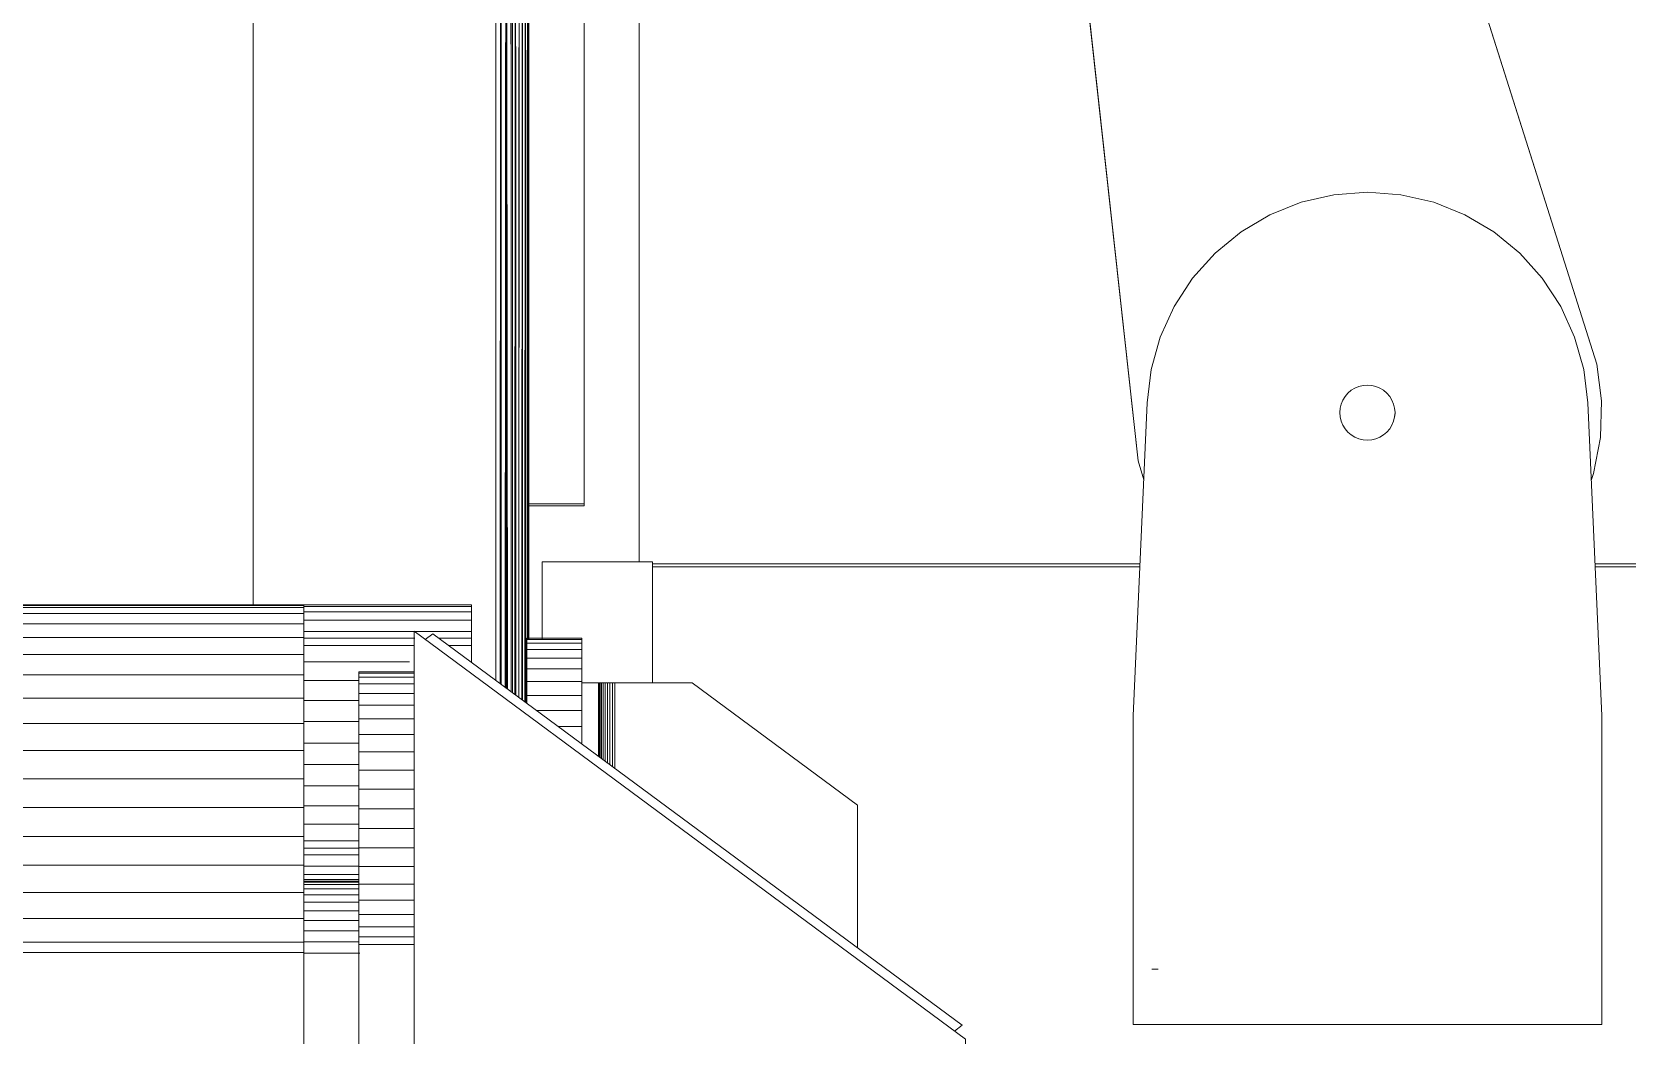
# Model space of a CAD drawing. Header units: centimetres. Extents: x -336 to 16318, y -437 to 1921.
# Drawn here: x 5782.03 to 5810.97, y 199.07 to 217.28 of the extents above; entities that cross this region are included whole.
import ezdxf

# ---------------------------------------------------------------- set-up
doc = ezdxf.new("R2010")
doc.units = ezdxf.units.CM
doc.layers.add('M-EQPM', color=7, linetype='Continuous', lineweight=9)

# ---------------------------------------------------------------- blocks, each defined once
blk = doc.blocks.new('EQ-07-003 - EQ-07-003_dwg_Agrupar_499-1581494-Section 6')
at = {"layer": 'M-EQPM', "color": 136, "true_color": 0x007f7f}
for p, q in [((5790.448, 228.798), (5790.448, 205.513)), ((5790.542, 228.798), (5790.523, 205.457)), ((5790.542, 228.798), (5790.535, 205.448)), ((5790.542, 228.798), (5790.546, 205.44)), ((5790.633, 228.798), (5790.619, 205.386)), ((5790.633, 228.798), (5790.63, 205.378)), ((5790.633, 228.798), (5790.639, 205.371)), ((5790.633, 228.798), (5790.646, 205.366)), ((5790.633, 228.798), (5790.652, 205.362)), ((5790.633, 228.798), (5790.655, 205.359)), ((5790.633, 228.798), (5790.656, 205.358)), ((5790.726, 205.307), (5790.72, 228.798)), ((5790.748, 228.798), (5790.748, 205.291)), ((5790.79, 205.26), (5790.801, 228.798)), ((5790.811, 205.244), (5790.801, 228.798)), ((5790.867, 205.202), (5790.872, 228.798)), ((5790.916, 205.166), (5790.933, 228.798)), ((5790.933, 205.153), (5790.933, 228.798)), ((5790.972, 205.125), (5790.983, 228.798)), ((5790.994, 205.109), (5790.983, 228.798)), ((5790.985, 205.115), (5790.983, 228.798)), ((5791.022, 206.256), (5791.019, 228.798)), ((5791.029, 206.256), (5791.019, 228.798)), ((5791.043, 206.255), (5791.041, 228.798)), ((5791.043, 206.255), (5791.041, 228.798)), ((5791.043, 206.255), (5791.041, 228.798)), ((5786.048, 226.105), (5786.048, 206.878)), ((5786.048, 226.105), (5786.048, 206.878)), ((5791.048, 206.255), (5791.048, 209.802)), ((5791.048, 209.242), (5791.048, 206.255)), ((5791.048, 206.255), (5791.048, 209.242))]:
    blk.add_line(p, q, dxfattribs=at)
at = {"layer": 'M-EQPM', "color": 136, "true_color": 0x007f7f, "flags": 128}
for points in [[(5790.546, 205.44), (5790.542, 228.798), (5790.448, 228.798), (5789.048, 228.798), (5786.048, 226.105), (5786.048, 206.878)], [(5790.546, 205.44), (5790.542, 228.798), (5790.633, 228.798), (5790.63, 205.378)], [(5790.811, 205.244), (5790.801, 228.798), (5790.72, 228.798), (5790.633, 228.798), (5790.619, 205.386)], [(5790.619, 205.386), (5790.633, 228.798), (5790.63, 205.378)], [(5790.811, 205.244), (5790.801, 228.798), (5790.872, 228.798), (5790.933, 228.798), (5790.933, 205.153)], [(5790.972, 205.125), (5790.983, 228.798), (5790.933, 228.798), (5790.933, 205.153)], [(5790.985, 205.115), (5790.983, 228.798), (5790.972, 205.125)], [(5791.041, 228.798), (5791.019, 228.798), (5790.983, 228.798), (5790.985, 205.115)], [(5791.022, 206.256), (5791.019, 228.798), (5791.029, 206.256)], [(5791.022, 206.256), (5791.019, 228.798), (5791.029, 206.256)]]:
    blk.add_lwpolyline(points, dxfattribs=at)
for points in [[(5790.448, 205.513), (5790.448, 228.798)], [(5790.523, 205.457), (5790.542, 228.798)], [(5790.535, 205.448), (5790.542, 228.798)], [(5790.639, 205.371), (5790.633, 228.798)], [(5790.646, 205.366), (5790.633, 228.798)], [(5790.652, 205.362), (5790.633, 228.798)], [(5790.655, 205.359), (5790.633, 228.798)], [(5790.656, 205.358), (5790.633, 228.798)], [(5790.726, 205.307), (5790.72, 228.798)], [(5790.79, 205.26), (5790.801, 228.798)], [(5790.867, 205.202), (5790.872, 228.798)], [(5790.916, 205.166), (5790.933, 228.798)], [(5790.994, 205.109), (5790.983, 228.798)]]:
    blk.add_lwpolyline(points, close=True, dxfattribs=at)
blk = doc.blocks.new('EQ-07-003 - EQ-07-003_dwg_Agrupar_716-1581507-Section 6')
at = {"layer": 'M-EQPM', "color": 136, "true_color": 0x007f7f}
for p, q in [((5793.048, 207.661), (5793.048, 226.311)), ((5793.048, 207.661), (5793.048, 226.311)), ((5793.288, 207.622), (5802.131, 207.622)), ((5793.288, 207.622), (5802.131, 207.622)), ((5802.131, 207.622), (5793.288, 207.622)), ((5793.288, 207.572), (5802.129, 207.572)), ((5793.288, 207.572), (5802.129, 207.572)), ((5802.129, 207.572), (5793.288, 207.572)), ((5810.384, 207.622), (5828.048, 207.622)), ((5810.387, 207.572), (5828.048, 207.572))]:
    blk.add_line(p, q, dxfattribs=at)
at = {"layer": 'M-EQPM', "color": 136, "true_color": 0x007f7f, "flags": 128}
for points in [[(5800.251, 226.311), (5793.048, 226.311), (5793.048, 207.661)], [(5810.384, 207.622), (5828.048, 207.622), (5828.048, 226.311), (5805.648, 226.311)], [(5828.048, 207.572), (5828.048, 207.622), (5810.384, 207.622)]]:
    blk.add_lwpolyline(points, dxfattribs=at)
blk.add_lwpolyline([(5810.387, 207.572), (5828.048, 207.572)], close=True, dxfattribs=at)
blk = doc.blocks.new('EQ-07-003 - EQ-07-003_dwg_Agrupar_718-1581511-Section 6')
at = {"layer": 'M-EQPM', "color": 136, "true_color": 0x007f7f}
for p, q in [((5791.048, 234.333), (5791.048, 234.372)), ((5791.048, 234.372), (5792.048, 234.372)), ((5791.048, 234.372), (5792.048, 234.372)), ((5791.048, 234.217), (5791.048, 234.333)), ((5791.048, 234.333), (5792.048, 234.333)), ((5791.048, 234.025), (5791.048, 234.217)), ((5791.048, 234.217), (5792.048, 234.217)), ((5792.048, 234.372), (5792.048, 234.333)), ((5792.048, 234.217), (5792.048, 234.333)), ((5792.048, 234.025), (5792.048, 234.217)), ((5791.048, 233.763), (5791.048, 234.025)), ((5791.048, 234.025), (5792.048, 234.025)), ((5791.048, 233.763), (5791.048, 234.025)), ((5791.048, 234.025), (5791.048, 233.763)), ((5792.048, 233.763), (5792.048, 234.025)), ((5792.048, 233.763), (5792.048, 234.025)), ((5792.048, 233.763), (5792.048, 234.025)), ((5791.048, 233.436), (5791.048, 233.763)), ((5791.048, 233.763), (5792.048, 233.763)), ((5791.048, 233.436), (5791.048, 233.763)), ((5791.048, 233.763), (5791.048, 233.436)), ((5791.048, 233.763), (5792.048, 233.763)), ((5792.048, 233.436), (5792.048, 233.763)), ((5792.048, 233.436), (5792.048, 233.763)), ((5791.048, 233.052), (5791.048, 233.436)), ((5791.048, 233.436), (5792.048, 233.436)), ((5791.048, 233.052), (5791.048, 233.436)), ((5792.048, 233.052), (5792.048, 233.436)), ((5792.048, 233.052), (5792.048, 233.436)), ((5792.048, 233.052), (5792.048, 233.436)), ((5791.048, 232.619), (5791.048, 233.052)), ((5791.048, 233.052), (5792.048, 233.052)), ((5791.048, 233.052), (5792.048, 233.052)), ((5792.048, 232.619), (5792.048, 233.052)), ((5791.048, 232.147), (5791.048, 232.619)), ((5791.048, 232.619), (5792.048, 232.619)), ((5792.048, 232.147), (5792.048, 232.619)), ((5791.048, 231.647), (5791.048, 232.147)), ((5791.048, 232.147), (5792.048, 232.147)), ((5791.048, 231.647), (5791.048, 232.147)), ((5792.048, 231.647), (5792.048, 232.147)), ((5792.048, 231.647), (5792.048, 232.147)), ((5792.048, 231.647), (5792.048, 232.147)), ((5791.048, 231.129), (5791.048, 231.647)), ((5791.048, 231.647), (5792.048, 231.647)), ((5791.048, 231.129), (5791.048, 231.647)), ((5791.048, 231.647), (5792.048, 231.647)), ((5792.048, 231.129), (5792.048, 231.647)), ((5792.048, 231.129), (5792.048, 231.647)), ((5791.048, 230.605), (5791.048, 231.129)), ((5791.048, 231.129), (5792.048, 231.129)), ((5791.048, 230.605), (5791.048, 231.129)), ((5791.048, 231.129), (5791.048, 230.605)), ((5792.048, 230.605), (5792.048, 231.129)), ((5792.048, 230.605), (5792.048, 231.129)), ((5792.048, 230.605), (5792.048, 231.129)), ((5791.048, 230.087), (5791.048, 230.605)), ((5791.048, 230.605), (5792.048, 230.605)), ((5791.048, 230.605), (5792.048, 230.605)), ((5792.048, 230.087), (5792.048, 230.605)), ((5791.048, 229.586), (5791.048, 230.087)), ((5791.048, 230.087), (5792.048, 230.087)), ((5792.048, 229.586), (5792.048, 230.087)), ((5791.048, 229.114), (5791.048, 229.586)), ((5791.048, 229.586), (5792.048, 229.586)), ((5791.048, 229.114), (5791.048, 229.586)), ((5791.048, 229.586), (5791.048, 229.114)), ((5792.048, 229.586), (5791.048, 229.586)), ((5792.048, 229.114), (5792.048, 229.586)), ((5792.048, 229.114), (5792.048, 229.586)), ((5792.048, 229.114), (5792.048, 229.586)), ((5791.048, 228.682), (5791.048, 229.114)), ((5791.048, 229.114), (5792.048, 229.114)), ((5791.048, 229.114), (5792.048, 229.114)), ((5792.048, 228.682), (5792.048, 229.114)), ((5791.048, 228.298), (5791.048, 228.682)), ((5791.048, 228.682), (5792.048, 228.682)), ((5792.048, 228.298), (5792.048, 228.682)), ((5791.048, 227.971), (5791.048, 228.298)), ((5791.048, 228.298), (5792.048, 228.298)), ((5791.048, 227.971), (5791.048, 228.298)), ((5791.048, 228.298), (5792.048, 228.298)), ((5791.048, 227.971), (5791.048, 228.298)), ((5792.048, 227.971), (5792.048, 228.298)), ((5792.048, 227.971), (5792.048, 228.298)), ((5791.048, 227.71), (5791.048, 227.971)), ((5791.048, 227.971), (5792.048, 227.971)), ((5791.048, 227.71), (5791.048, 227.971)), ((5792.048, 227.71), (5792.048, 227.971)), ((5792.048, 227.71), (5792.048, 227.971)), ((5791.048, 227.71), (5791.048, 227.519)), ((5791.048, 227.71), (5792.048, 227.71)), ((5791.048, 227.71), (5792.048, 227.71)), ((5791.048, 227.403), (5791.048, 227.519)), ((5791.048, 227.519), (5792.048, 227.519)), ((5792.048, 227.71), (5792.048, 227.519)), ((5792.048, 227.403), (5792.048, 227.519)), ((5791.048, 209.076), (5791.048, 227.403)), ((5791.048, 227.403), (5792.048, 227.403)), ((5791.048, 209.236), (5791.048, 227.403)), ((5791.048, 209.236), (5791.048, 227.403)), ((5792.048, 208.713), (5792.048, 227.403)), ((5791.048, 208.713), (5792.048, 208.713)), ((5791.048, 208.675), (5792.048, 208.675)), ((5792.048, 208.741), (5792.048, 208.675)), ((5792.048, 208.675), (5792.048, 208.713))]:
    blk.add_line(p, q, dxfattribs=at)
at = {"layer": 'M-EQPM', "color": 136, "true_color": 0x007f7f, "flags": 128}
for points in [[(5791.048, 234.025), (5791.048, 234.217), (5791.048, 234.333), (5791.048, 234.372)], [(5792.048, 234.025), (5792.048, 234.217), (5792.048, 234.333), (5792.048, 234.372), (5791.048, 234.372), (5791.048, 234.333), (5792.048, 234.333), (5792.048, 234.372)], [(5792.048, 234.025), (5792.048, 234.217), (5791.048, 234.217), (5791.048, 234.025)], [(5792.048, 233.436), (5792.048, 233.763), (5791.048, 233.763)], [(5791.048, 233.436), (5792.048, 233.436), (5791.048, 233.436), (5791.048, 233.052)], [(5791.048, 232.147), (5791.048, 232.619), (5791.048, 233.052)], [(5792.048, 232.147), (5792.048, 232.619), (5792.048, 233.052)], [(5792.048, 232.147), (5792.048, 232.619), (5791.048, 232.619), (5791.048, 232.147)], [(5791.048, 232.147), (5792.048, 232.147), (5791.048, 232.147), (5791.048, 231.647)], [(5791.048, 231.647), (5791.048, 231.129), (5792.048, 231.129), (5791.048, 231.129)], [(5792.048, 231.129), (5792.048, 231.647), (5791.048, 231.647)], [(5791.048, 229.586), (5791.048, 230.087), (5791.048, 230.605)], [(5792.048, 229.586), (5792.048, 230.087), (5792.048, 230.605)], [(5791.048, 228.298), (5791.048, 228.682), (5791.048, 229.114)], [(5792.048, 228.298), (5792.048, 228.682), (5792.048, 229.114)], [(5792.048, 228.298), (5792.048, 227.971), (5791.048, 227.971), (5792.048, 227.971)], [(5792.048, 227.971), (5792.048, 227.71), (5791.048, 227.71), (5791.048, 227.971)], [(5792.048, 227.71), (5792.048, 227.519), (5791.048, 227.519), (5791.048, 227.71)], [(5791.048, 227.403), (5791.048, 227.519), (5792.048, 227.519), (5792.048, 227.403), (5791.048, 227.403), (5792.048, 227.403)], [(5792.048, 227.403), (5792.048, 208.713), (5791.048, 208.713)], [(5792.048, 208.741), (5792.048, 208.675), (5792.048, 208.713), (5792.048, 227.403)], [(5792.048, 208.741), (5792.048, 208.675), (5792.048, 208.713), (5791.048, 208.713)]]:
    blk.add_lwpolyline(points, dxfattribs=at)
for points in [[(5791.048, 234.333), (5792.048, 234.333), (5792.048, 234.217), (5791.048, 234.217)], [(5791.048, 234.025), (5792.048, 234.025)], [(5791.048, 233.052), (5792.048, 233.052), (5792.048, 232.619), (5791.048, 232.619)], [(5791.048, 230.605), (5792.048, 230.605), (5792.048, 230.087), (5791.048, 230.087)], [(5791.048, 229.586), (5791.048, 230.087), (5792.048, 230.087), (5792.048, 229.586)], [(5791.048, 229.114), (5791.048, 228.682), (5792.048, 228.682), (5791.048, 228.682), (5791.048, 228.298), (5792.048, 228.298), (5792.048, 228.682), (5792.048, 229.114)], [(5791.048, 208.675), (5792.048, 208.675)]]:
    blk.add_lwpolyline(points, close=True, dxfattribs=at)
blk = doc.blocks.new('EQ-07-003 - EQ-07-003_dwg_Agrupar_558-1581517-Section 6')
for name in ['EQ-07-003 - EQ-07-003_dwg_Agrupar_716-1581507-Section 6', 'EQ-07-003 - EQ-07-003_dwg_Agrupar_718-1581511-Section 6', 'EQ-07-003 - EQ-07-003_dwg_Agrupar_499-1581494-Section 6']:
    blk.add_blockref(name, (0, 0))
blk = doc.blocks.new('EQ-07-003 - EQ-07-003_dwg-1581493-Section 6')
blk.add_blockref('EQ-07-003 - EQ-07-003_dwg_Agrupar_558-1581517-Section 6', (0, 0))
blk = doc.blocks.new('EQ-07-003 - EQ-07-003-1581520-Section 6')
blk.add_blockref('EQ-07-003 - EQ-07-003_dwg-1581493-Section 6', (0, 0))
blk = doc.blocks.new('EQ-07-007 - EQ-07-007_dwg_Agrupar_741-1591892-Section 6')
at = {"layer": 'M-EQPM', "color": 136, "true_color": 0x007f7f}
for p, q in [((5793.288, 207.661), (5791.288, 207.661)), ((5791.288, 206.255), (5791.288, 207.661)), ((5791.288, 206.255), (5791.288, 207.661)), ((5791.288, 207.661), (5793.288, 207.661)), ((5793.288, 205.468), (5793.288, 207.661)), ((5793.288, 207.661), (5793.288, 205.468)), ((5793.288, 207.661), (5793.288, 205.468))]:
    blk.add_line(p, q, dxfattribs=at)
at = {"layer": 'M-EQPM', "color": 136, "true_color": 0x007f7f, "flags": 128}
blk.add_lwpolyline([(5791.288, 206.255), (5791.288, 207.661), (5793.288, 207.661)], dxfattribs=at)
blk = doc.blocks.new('EQ-07-007 - EQ-07-007_dwg-1591871-Section 6')
blk.add_blockref('EQ-07-007 - EQ-07-007_dwg_Agrupar_741-1591892-Section 6', (0, 0))
blk = doc.blocks.new('EQ-07-007 - EQ-07-007-1585142-Section 6')
blk.add_blockref('EQ-07-007 - EQ-07-007_dwg-1591871-Section 6', (0, 0))
blk = doc.blocks.new('EQ-07-008 - EQ-07-008_dwg_Agrupar_499-1585991-Section 6')
at = {"layer": 'M-EQPM', "color": 136, "true_color": 0x007f7f}
for p, q in [((5792.008, 205.468), (5792.308, 205.468)), ((5792.008, 205.468), (5792.308, 205.468)), ((5792.308, 204.136), (5792.308, 205.468)), ((5792.308, 205.468), (5792.311, 205.468)), ((5792.308, 205.468), (5792.308, 205.001)), ((5792.308, 204.136), (5792.308, 205.468)), ((5792.311, 205.468), (5792.322, 205.468)), ((5792.322, 205.468), (5792.34, 205.468)), ((5792.322, 205.468), (5792.322, 204.126)), ((5792.34, 205.468), (5792.365, 205.468)), ((5792.34, 205.468), (5792.34, 204.112)), ((5792.365, 205.468), (5792.395, 205.468)), ((5792.365, 205.468), (5792.365, 204.094)), ((5792.395, 205.468), (5792.431, 205.468)), ((5792.395, 205.468), (5792.395, 204.071)), ((5792.431, 205.468), (5792.471, 205.468)), ((5792.431, 205.468), (5792.431, 204.045)), ((5792.471, 205.468), (5792.515, 205.468)), ((5792.471, 205.468), (5792.471, 204.015)), ((5792.515, 205.468), (5792.561, 205.468)), ((5792.515, 205.468), (5792.515, 203.983)), ((5792.608, 205.468), (5792.561, 205.468)), ((5792.561, 205.468), (5792.561, 203.949)), ((5792.608, 205.468), (5794.008, 205.468)), ((5792.608, 205.468), (5792.608, 203.914)), ((5794.008, 205.468), (5797.008, 203.248)), ((5797.008, 203.248), (5794.008, 205.468)), ((5797.008, 203.248), (5797.008, 200.658)), ((5797.008, 203.248), (5797.008, 200.658))]:
    blk.add_line(p, q, dxfattribs=at)
at = {"layer": 'M-EQPM', "color": 136, "true_color": 0x007f7f, "flags": 128}
for points in [[(5792.308, 204.136), (5792.308, 205.468), (5792.008, 205.468)], [(5792.311, 205.468), (5792.322, 205.468), (5792.34, 205.468), (5792.365, 205.468), (5792.395, 205.468), (5792.431, 205.468), (5792.471, 205.468), (5792.515, 205.468), (5792.561, 205.468), (5792.608, 205.468), (5794.008, 205.468)], [(5792.311, 205.468), (5792.322, 205.468), (5792.34, 205.468), (5792.365, 205.468), (5792.365, 204.094)], [(5792.365, 204.094), (5792.365, 205.468), (5792.395, 205.468), (5792.431, 205.468), (5792.431, 204.045)], [(5792.431, 204.045), (5792.431, 205.468), (5792.471, 205.468), (5792.515, 205.468), (5792.515, 203.983)], [(5792.561, 203.949), (5792.561, 205.468), (5792.515, 205.468), (5792.515, 203.983)], [(5792.561, 203.949), (5792.561, 205.468), (5792.608, 205.468), (5792.608, 203.914)], [(5792.608, 203.914), (5792.608, 205.468), (5794.008, 205.468), (5797.008, 203.248), (5797.008, 200.658)]]:
    blk.add_lwpolyline(points, dxfattribs=at)
for points in [[(5792.322, 204.126), (5792.322, 205.468)], [(5792.34, 204.112), (5792.34, 205.468)], [(5792.395, 204.071), (5792.395, 205.468)], [(5792.471, 204.015), (5792.471, 205.468)]]:
    blk.add_lwpolyline(points, close=True, dxfattribs=at)
blk = doc.blocks.new('EQ-07-008 - EQ-07-008_dwg_Agrupar_739-1585992-Section 6')
at = {"layer": 'M-EQPM', "color": 136, "true_color": 0x007f7f}
for p, q in [((5805.056, 214.184), (5804.49, 213.956)), ((5804.49, 213.956), (5805.056, 214.184)), ((5805.056, 214.184), (5805.65, 214.322)), ((5805.65, 214.322), (5805.056, 214.184)), ((5806.258, 214.368), (5805.65, 214.322)), ((5806.258, 214.368), (5806.866, 214.322)), ((5806.258, 214.368), (5806.866, 214.322)), ((5806.258, 214.368), (5806.866, 214.322)), ((5807.46, 214.184), (5806.866, 214.322)), ((5807.46, 214.184), (5806.866, 214.322)), ((5808.026, 213.956), (5807.46, 214.184)), ((5804.49, 213.956), (5803.965, 213.646)), ((5808.026, 213.956), (5808.551, 213.646)), ((5808.026, 213.956), (5808.551, 213.646)), ((5803.493, 213.259), (5803.965, 213.646)), ((5803.965, 213.646), (5803.493, 213.259)), ((5803.493, 213.259), (5803.965, 213.646)), ((5809.022, 213.259), (5808.551, 213.646)), ((5803.493, 213.259), (5803.086, 212.805)), ((5809.429, 212.805), (5809.022, 213.259)), ((5809.429, 212.805), (5809.022, 213.259)), ((5809.429, 212.805), (5809.022, 213.259)), ((5803.086, 212.805), (5802.752, 212.295)), ((5803.086, 212.805), (5802.752, 212.295)), ((5802.752, 212.295), (5803.086, 212.805)), ((5809.763, 212.295), (5809.429, 212.805)), ((5802.752, 212.295), (5802.5, 211.74)), ((5810.015, 211.74), (5809.763, 212.295)), ((5809.763, 212.295), (5810.015, 211.74)), ((5802.5, 211.74), (5802.335, 211.153)), ((5810.18, 211.153), (5810.015, 211.74)), ((5810.18, 211.153), (5810.015, 211.74)), ((5802.262, 210.547), (5802.335, 211.153)), ((5802.262, 210.547), (5802.335, 211.153)), ((5810.18, 211.153), (5810.254, 210.547)), ((5805.812, 210.595), (5805.853, 210.662)), ((5805.853, 210.662), (5805.812, 210.595)), ((5805.853, 210.662), (5805.904, 210.722)), ((5805.904, 210.722), (5805.853, 210.662)), ((5805.904, 210.722), (5805.853, 210.662)), ((5805.904, 210.722), (5805.964, 210.773)), ((5805.964, 210.773), (5806.031, 210.814)), ((5806.031, 210.814), (5806.103, 210.844)), ((5806.031, 210.814), (5806.103, 210.844)), ((5806.103, 210.844), (5806.179, 210.862)), ((5806.179, 210.862), (5806.258, 210.868)), ((5806.258, 210.868), (5806.336, 210.862)), ((5806.258, 210.868), (5806.336, 210.862)), ((5806.336, 210.862), (5806.412, 210.844)), ((5806.412, 210.844), (5806.485, 210.814)), ((5806.412, 210.844), (5806.485, 210.814)), ((5806.485, 210.814), (5806.551, 210.773)), ((5806.551, 210.773), (5806.611, 210.722)), ((5806.611, 210.722), (5806.662, 210.662)), ((5806.611, 210.722), (5806.662, 210.662)), ((5806.662, 210.662), (5806.703, 210.595)), ((5802.262, 210.547), (5802.008, 204.868)), ((5802.008, 204.868), (5802.262, 210.547)), ((5805.758, 210.368), (5805.764, 210.447)), ((5805.764, 210.447), (5805.758, 210.368)), ((5805.758, 210.368), (5805.764, 210.447)), ((5805.764, 210.447), (5805.758, 210.368)), ((5805.758, 210.368), (5805.764, 210.447)), ((5805.764, 210.29), (5805.758, 210.368)), ((5805.764, 210.447), (5805.782, 210.523)), ((5805.782, 210.523), (5805.764, 210.447)), ((5805.782, 210.523), (5805.812, 210.595)), ((5806.703, 210.595), (5806.733, 210.523)), ((5806.733, 210.523), (5806.703, 210.595)), ((5806.751, 210.447), (5806.733, 210.523)), ((5806.733, 210.523), (5806.751, 210.447)), ((5806.751, 210.447), (5806.733, 210.523)), ((5806.758, 210.368), (5806.751, 210.447)), ((5806.758, 210.368), (5806.751, 210.447)), ((5806.751, 210.447), (5806.758, 210.368)), ((5806.758, 210.368), (5806.751, 210.447)), ((5806.758, 210.368), (5806.751, 210.29)), ((5806.758, 210.368), (5806.751, 210.29)), ((5806.753, 210.306), (5806.758, 210.368)), ((5810.254, 210.547), (5810.508, 204.868)), ((5805.782, 210.214), (5805.764, 210.29)), ((5805.812, 210.141), (5805.782, 210.214)), ((5805.782, 210.214), (5805.812, 210.141)), ((5805.853, 210.075), (5805.812, 210.141)), ((5806.703, 210.141), (5806.662, 210.075)), ((5806.703, 210.141), (5806.733, 210.214)), ((5806.733, 210.214), (5806.703, 210.141)), ((5806.703, 210.141), (5806.733, 210.214)), ((5806.703, 210.141), (5806.733, 210.214)), ((5806.733, 210.214), (5806.751, 210.29)), ((5806.751, 210.29), (5806.733, 210.214)), ((5806.733, 210.214), (5806.751, 210.29)), ((5806.733, 210.214), (5806.751, 210.29)), ((5805.904, 210.015), (5805.853, 210.075)), ((5805.964, 209.964), (5805.904, 210.015)), ((5806.031, 209.923), (5805.964, 209.964)), ((5806.103, 209.893), (5806.031, 209.923)), ((5806.031, 209.923), (5806.103, 209.893)), ((5806.179, 209.875), (5806.103, 209.893)), ((5806.179, 209.875), (5806.103, 209.893)), ((5806.258, 209.868), (5806.179, 209.875)), ((5806.179, 209.875), (5806.258, 209.868)), ((5806.179, 209.875), (5806.258, 209.868)), ((5806.336, 209.875), (5806.258, 209.868)), ((5806.412, 209.893), (5806.336, 209.875)), ((5806.485, 209.923), (5806.412, 209.893)), ((5806.412, 209.893), (5806.485, 209.923)), ((5806.551, 209.964), (5806.485, 209.923)), ((5806.611, 210.015), (5806.551, 209.964)), ((5806.662, 210.075), (5806.611, 210.015)), ((5806.611, 210.015), (5806.662, 210.075)), ((5802.008, 204.868), (5802.008, 199.268)), ((5802.008, 199.268), (5802.008, 204.868)), ((5810.508, 204.868), (5810.508, 199.268)), ((5802.463, 200.268), (5802.345, 200.268)), ((5802.345, 200.268), (5802.463, 200.268)), ((5802.345, 200.268), (5802.463, 200.268)), ((5810.508, 199.268), (5802.008, 199.268))]:
    blk.add_line(p, q, dxfattribs=at)
at = {"layer": 'M-EQPM', "color": 136, "true_color": 0x007f7f, "flags": 128}
for points in [[(5804.49, 213.956), (5805.056, 214.184), (5805.65, 214.322), (5806.258, 214.368), (5805.65, 214.322)], [(5807.46, 214.184), (5808.026, 213.956), (5807.46, 214.184), (5806.866, 214.322)], [(5808.551, 213.646), (5809.022, 213.259), (5808.551, 213.646), (5808.026, 213.956)], [(5809.763, 212.295), (5810.015, 211.74), (5810.18, 211.153), (5810.254, 210.547), (5810.508, 204.868), (5810.508, 199.268), (5802.008, 199.268)], [(5802.335, 211.153), (5802.5, 211.74), (5802.752, 212.295), (5802.5, 211.74)], [(5810.508, 204.868), (5810.508, 199.268), (5802.008, 199.268), (5802.008, 204.868), (5802.262, 210.547), (5802.335, 211.153), (5802.5, 211.74)], [(5810.508, 204.868), (5810.254, 210.547), (5810.18, 211.153)], [(5805.853, 210.662), (5805.812, 210.595), (5805.782, 210.523)], [(5806.031, 210.814), (5805.964, 210.773), (5805.904, 210.722), (5805.964, 210.773)], [(5806.103, 210.844), (5806.031, 210.814), (5805.964, 210.773)], [(5806.258, 210.868), (5806.179, 210.862), (5806.103, 210.844), (5806.179, 210.862)], [(5806.412, 210.844), (5806.336, 210.862), (5806.258, 210.868), (5806.179, 210.862)], [(5806.485, 210.814), (5806.412, 210.844), (5806.336, 210.862)], [(5806.611, 210.722), (5806.551, 210.773), (5806.485, 210.814), (5806.551, 210.773)], [(5806.703, 210.595), (5806.662, 210.662), (5806.611, 210.722), (5806.551, 210.773)], [(5806.662, 210.662), (5806.703, 210.595), (5806.733, 210.523)], [(5805.758, 210.368), (5805.764, 210.29), (5805.758, 210.368), (5805.764, 210.447)], [(5805.764, 210.447), (5805.782, 210.523), (5805.812, 210.595)], [(5806.751, 210.29), (5806.758, 210.368), (5806.751, 210.447), (5806.733, 210.523), (5806.751, 210.447)], [(5806.733, 210.523), (5806.751, 210.447), (5806.758, 210.368)], [(5805.853, 210.075), (5805.812, 210.141), (5805.782, 210.214)], [(5805.904, 210.015), (5805.853, 210.075), (5805.812, 210.141)], [(5806.611, 210.015), (5806.662, 210.075), (5806.703, 210.141), (5806.662, 210.075)], [(5806.751, 210.29), (5806.733, 210.214), (5806.703, 210.141)], [(5806.751, 210.29), (5806.733, 210.214), (5806.703, 210.141)], [(5805.964, 209.964), (5805.904, 210.015), (5805.853, 210.075)], [(5805.964, 209.964), (5806.031, 209.923), (5805.964, 209.964), (5805.904, 210.015)], [(5806.179, 209.875), (5806.103, 209.893), (5806.031, 209.923)], [(5806.551, 209.964), (5806.485, 209.923), (5806.412, 209.893)], [(5806.485, 209.923), (5806.551, 209.964), (5806.611, 210.015), (5806.551, 209.964)]]:
    blk.add_lwpolyline(points, dxfattribs=at)
for points in [[(5803.965, 213.646), (5804.49, 213.956)], [(5803.086, 212.805), (5803.493, 213.259)], [(5809.429, 212.805), (5809.763, 212.295)], [(5806.753, 210.306), (5806.758, 210.368)], [(5805.764, 210.29), (5805.782, 210.214)], [(5806.336, 209.875), (5806.258, 209.868), (5806.336, 209.875), (5806.412, 209.893)]]:
    blk.add_lwpolyline(points, close=True, dxfattribs=at)
blk = doc.blocks.new('EQ-07-008 - EQ-07-008_dwg_Agrupar_740-1585993-Section 6')
at = {"layer": 'M-EQPM', "color": 136, "true_color": 0x007f7f}
for p, q in [((5803.897, 231.844), (5799.739, 230.966)), ((5799.739, 230.966), (5803.897, 231.844)), ((5810.416, 211.246), (5803.897, 231.844)), ((5810.416, 211.246), (5803.897, 231.844)), ((5802.099, 209.491), (5799.739, 230.966)), ((5802.099, 209.491), (5799.739, 230.966)), ((5810.502, 210.585), (5810.416, 211.246)), ((5810.502, 210.585), (5810.416, 211.246)), ((5810.484, 209.918), (5810.502, 210.585)), ((5810.484, 209.918), (5810.361, 209.262)), ((5802.199, 209.151), (5802.099, 209.491)), ((5810.361, 209.262), (5810.317, 209.137)), ((5810.361, 209.262), (5810.317, 209.137))]:
    blk.add_line(p, q, dxfattribs=at)
at = {"layer": 'M-EQPM', "color": 136, "true_color": 0x007f7f, "flags": 128}
for points in [[(5802.099, 209.491), (5799.739, 230.966), (5803.897, 231.844), (5810.416, 211.246), (5810.502, 210.585), (5810.484, 209.918), (5810.361, 209.262), (5810.317, 209.137)], [(5810.502, 210.585), (5810.484, 209.918), (5810.361, 209.262)]]:
    blk.add_lwpolyline(points, dxfattribs=at)
blk.add_lwpolyline([(5802.199, 209.151), (5802.099, 209.491)], close=True, dxfattribs=at)
blk = doc.blocks.new('EQ-07-008 - EQ-07-008_dwg_Agrupar_718-1585994-Section 6')
at = {"layer": 'M-EQPM', "color": 136, "true_color": 0x007f7f}
for p, q in [((5792.008, 206.278), (5791.008, 206.278)), ((5792.008, 206.278), (5791.008, 206.278)), ((5791.008, 206.278), (5791.008, 206.255)), ((5791.008, 206.278), (5791.008, 206.257)), ((5792.008, 206.278), (5791.008, 206.278)), ((5791.008, 206.257), (5791.008, 206.278)), ((5791.008, 206.185), (5791.008, 206.255)), ((5792.008, 206.255), (5791.008, 206.255)), ((5791.008, 206.185), (5791.008, 206.071)), ((5792.008, 206.185), (5791.008, 206.185)), ((5791.008, 206.071), (5791.008, 205.915)), ((5792.008, 206.071), (5791.008, 206.071)), ((5792.008, 206.255), (5792.008, 206.278)), ((5792.008, 206.257), (5792.008, 206.278)), ((5792.008, 206.257), (5792.008, 206.278)), ((5792.008, 206.185), (5792.008, 206.255)), ((5792.008, 206.071), (5792.008, 206.185)), ((5792.008, 205.915), (5792.008, 206.071)), ((5791.008, 205.72), (5791.008, 205.915)), ((5792.008, 205.915), (5791.008, 205.915)), ((5792.008, 205.72), (5792.008, 205.915)), ((5791.008, 205.72), (5791.008, 205.493)), ((5792.008, 205.72), (5791.008, 205.72)), ((5791.008, 205.72), (5791.008, 205.493)), ((5791.008, 205.493), (5791.008, 205.238)), ((5792.008, 205.493), (5791.008, 205.493)), ((5792.008, 205.493), (5791.008, 205.493)), ((5792.008, 205.493), (5792.008, 205.72)), ((5792.008, 205.493), (5792.008, 205.72)), ((5792.008, 205.238), (5792.008, 205.493)), ((5791.008, 205.238), (5791.008, 205.098)), ((5792.008, 205.238), (5791.008, 205.238)), ((5792.008, 204.962), (5792.008, 205.238)), ((5792.008, 205.238), (5792.008, 204.962)), ((5792.008, 204.962), (5791.192, 204.962)), ((5792.008, 204.962), (5791.192, 204.962)), ((5792.008, 204.671), (5792.008, 204.962)), ((5792.008, 204.671), (5791.585, 204.671)), ((5792.008, 204.671), (5791.585, 204.671)), ((5792.008, 204.671), (5791.585, 204.671)), ((5792.008, 204.373), (5792.008, 204.671)), ((5792.008, 204.373), (5792.008, 204.671))]:
    blk.add_line(p, q, dxfattribs=at)
at = {"layer": 'M-EQPM', "color": 136, "true_color": 0x007f7f, "flags": 128}
for points in [[(5792.008, 206.255), (5791.008, 206.255), (5791.008, 206.278), (5792.008, 206.278)], [(5791.008, 206.278), (5792.008, 206.278), (5792.008, 206.255)], [(5792.008, 206.278), (5792.008, 206.255), (5792.008, 206.185), (5791.008, 206.185), (5791.008, 206.255), (5792.008, 206.255), (5792.008, 206.185), (5792.008, 206.071), (5792.008, 205.915), (5792.008, 205.72)], [(5791.008, 206.257), (5791.008, 206.278), (5792.008, 206.278), (5792.008, 206.257)], [(5791.008, 206.278), (5791.008, 206.255), (5791.008, 206.185)], [(5791.008, 206.185), (5791.008, 206.071), (5791.008, 205.915), (5791.008, 205.72)], [(5792.008, 205.72), (5791.008, 205.72), (5792.008, 205.72), (5792.008, 205.915), (5791.008, 205.915), (5791.008, 205.72)], [(5791.008, 205.72), (5791.008, 205.493), (5792.008, 205.493)], [(5791.008, 205.098), (5791.008, 205.238), (5792.008, 205.238), (5792.008, 205.493)], [(5791.008, 205.493), (5791.008, 205.238), (5792.008, 205.238)], [(5791.008, 205.493), (5791.008, 205.238), (5791.008, 205.098)], [(5792.008, 205.72), (5792.008, 205.493), (5792.008, 205.238), (5792.008, 204.962), (5792.008, 204.671), (5792.008, 204.373)], [(5791.192, 204.962), (5792.008, 204.962), (5792.008, 204.671)]]:
    blk.add_lwpolyline(points, dxfattribs=at)
blk.add_lwpolyline([(5792.008, 205.915), (5792.008, 206.071), (5791.008, 206.071), (5791.008, 206.185), (5792.008, 206.185), (5792.008, 206.071), (5791.008, 206.071), (5791.008, 205.915)], close=True, dxfattribs=at)
blk = doc.blocks.new('EQ-07-008 - EQ-07-008_dwg_Agrupar_716-1585997-Section 6')
at = {"layer": 'M-EQPM', "color": 136, "true_color": 0x007f7f}
for p, q in [((5790.008, 206.878), (5755.008, 206.878)), ((5790.008, 206.878), (5755.008, 206.878)), ((5790.008, 206.848), (5786.965, 206.848)), ((5786.965, 206.848), (5790.008, 206.848)), ((5790.008, 206.756), (5786.965, 206.756)), ((5790.008, 206.756), (5786.965, 206.756)), ((5790.008, 206.605), (5786.965, 206.605)), ((5786.965, 206.605), (5790.008, 206.605)), ((5790.008, 206.848), (5790.008, 206.878)), ((5790.008, 206.756), (5790.008, 206.848)), ((5790.008, 206.605), (5790.008, 206.756)), ((5790.008, 206.4), (5790.008, 206.605)), ((5790.008, 206.605), (5790.008, 206.4)), ((5790.008, 206.4), (5786.965, 206.4)), ((5790.008, 206.4), (5786.965, 206.4)), ((5790.008, 206.4), (5786.965, 206.4)), ((5790.008, 206.4), (5790.008, 206.145)), ((5788.98, 206.278), (5786.965, 206.278)), ((5788.965, 206.145), (5786.965, 206.145)), ((5786.965, 206.145), (5788.965, 206.145)), ((5786.965, 206.145), (5788.965, 206.145)), ((5790.008, 206.278), (5789.41, 206.278)), ((5790.008, 206.145), (5789.585, 206.145)), ((5790.008, 206.278), (5790.008, 206.255)), ((5790.008, 205.846), (5790.008, 206.145)), ((5788.884, 205.846), (5786.965, 205.846)), ((5788.884, 205.846), (5786.965, 205.846)), ((5788.884, 205.846), (5786.965, 205.846)), ((5787.965, 205.511), (5786.965, 205.511)), ((5787.965, 205.511), (5786.965, 205.511)), ((5786.965, 205.511), (5787.965, 205.511)), ((5787.965, 205.147), (5786.965, 205.147)), ((5786.965, 205.147), (5787.965, 205.147)), ((5786.965, 205.147), (5787.965, 205.147)), ((5787.965, 204.765), (5786.965, 204.765)), ((5787.965, 204.765), (5786.965, 204.765)), ((5787.965, 204.765), (5786.965, 204.765)), ((5787.965, 204.373), (5786.965, 204.373)), ((5787.965, 204.373), (5786.965, 204.373)), ((5786.965, 204.373), (5787.965, 204.373)), ((5787.965, 203.982), (5786.965, 203.982)), ((5787.965, 203.982), (5786.965, 203.982)), ((5786.965, 203.982), (5787.965, 203.982)), ((5787.965, 203.599), (5786.965, 203.599)), ((5787.965, 203.599), (5786.965, 203.599)), ((5786.965, 203.599), (5787.965, 203.599)), ((5787.965, 203.236), (5786.965, 203.236)), ((5786.965, 203.236), (5787.965, 203.236)), ((5786.965, 203.236), (5787.965, 203.236)), ((5787.965, 202.901), (5786.965, 202.901)), ((5787.965, 202.901), (5786.965, 202.901)), ((5787.965, 202.901), (5786.965, 202.901)), ((5787.965, 202.602), (5786.965, 202.602)), ((5786.965, 202.602), (5787.965, 202.602)), ((5786.965, 202.602), (5787.965, 202.602)), ((5787.965, 202.468), (5786.965, 202.468)), ((5787.965, 202.347), (5786.965, 202.347)), ((5787.965, 202.347), (5786.965, 202.347)), ((5787.965, 202.347), (5786.965, 202.347)), ((5787.965, 202.141), (5786.965, 202.141)), ((5787.965, 202.141), (5786.965, 202.141)), ((5786.965, 202.141), (5787.965, 202.141)), ((5787.965, 201.991), (5786.965, 201.991)), ((5786.965, 201.991), (5787.965, 201.991)), ((5786.965, 201.991), (5787.965, 201.991)), ((5787.965, 201.899), (5786.965, 201.899)), ((5787.965, 201.899), (5786.965, 201.899)), ((5786.965, 201.899), (5787.965, 201.899)), ((5787.965, 201.868), (5786.965, 201.868)), ((5787.965, 201.868), (5786.965, 201.868)), ((5787.965, 201.868), (5786.965, 201.868)), ((5787.965, 201.852), (5786.965, 201.852)), ((5786.965, 201.852), (5787.965, 201.852)), ((5787.965, 201.852), (5786.965, 201.852)), ((5787.965, 201.805), (5786.965, 201.805)), ((5786.965, 201.805), (5787.965, 201.805)), ((5786.965, 201.805), (5787.965, 201.805)), ((5787.965, 201.726), (5786.965, 201.726)), ((5786.965, 201.726), (5787.965, 201.726)), ((5787.965, 201.726), (5786.965, 201.726)), ((5787.965, 201.619), (5786.965, 201.619)), ((5786.965, 201.619), (5787.965, 201.619)), ((5787.965, 201.619), (5786.965, 201.619)), ((5787.965, 201.486), (5786.965, 201.486)), ((5787.965, 201.486), (5786.965, 201.486)), ((5787.965, 201.486), (5786.965, 201.486)), ((5787.965, 201.33), (5786.965, 201.33)), ((5786.965, 201.33), (5787.965, 201.33)), ((5787.965, 201.33), (5786.965, 201.33)), ((5787.965, 201.156), (5786.965, 201.156)), ((5786.965, 201.156), (5787.965, 201.156)), ((5786.965, 201.156), (5787.965, 201.156)), ((5787.965, 200.967), (5786.965, 200.967)), ((5786.965, 200.967), (5787.965, 200.967)), ((5787.965, 200.967), (5786.965, 200.967)), ((5787.965, 200.768), (5786.965, 200.768)), ((5786.965, 200.768), (5787.965, 200.768)), ((5787.965, 200.768), (5786.965, 200.768)), ((5787.982, 200.563), (5786.965, 200.563)), ((5786.965, 200.563), (5787.982, 200.563)), ((5787.982, 200.563), (5786.965, 200.563))]:
    blk.add_line(p, q, dxfattribs=at)
at = {"layer": 'M-EQPM', "color": 136, "true_color": 0x007f7f, "flags": 128}
for points in [[(5790.008, 206.848), (5790.008, 206.878), (5755.008, 206.878), (5755.008, 206.848), (5756.965, 206.848)], [(5786.965, 206.756), (5790.008, 206.756), (5790.008, 206.848), (5786.965, 206.848)], [(5786.965, 206.605), (5790.008, 206.605), (5790.008, 206.756)], [(5790.008, 206.878), (5790.008, 206.848), (5790.008, 206.756), (5790.008, 206.605)], [(5790.008, 206.605), (5790.008, 206.4), (5790.008, 206.145), (5790.008, 205.846)], [(5789.585, 206.145), (5790.008, 206.145), (5790.008, 206.4)], [(5789.585, 206.145), (5790.008, 206.145), (5790.008, 205.846)]]:
    blk.add_lwpolyline(points, dxfattribs=at)
blk = doc.blocks.new('EQ-07-008 - EQ-07-008_dwg-1585974-Section 6')
for name in ['EQ-07-008 - EQ-07-008_dwg_Agrupar_740-1585993-Section 6', 'EQ-07-008 - EQ-07-008_dwg_Agrupar_739-1585992-Section 6', 'EQ-07-008 - EQ-07-008_dwg_Agrupar_716-1585997-Section 6', 'EQ-07-008 - EQ-07-008_dwg_Agrupar_718-1585994-Section 6', 'EQ-07-008 - EQ-07-008_dwg_Agrupar_499-1585991-Section 6']:
    blk.add_blockref(name, (0, 0))
blk = doc.blocks.new('EQ-07-008 - EQ-07-008-1586000-Section 6')
blk.add_blockref('EQ-07-008 - EQ-07-008_dwg-1585974-Section 6', (0, 0))
blk = doc.blocks.new('EQ-07-009 - EQ-07-009_dwg_Agrupar_772-1586792-Section 6')
at = {"layer": 'M-EQPM', "color": 136, "true_color": 0x007f7f}
for p, q in [((5798.965, 199.001), (5788.965, 206.401)), ((5788.965, 206.401), (5788.965, 205.643)), ((5798.965, 199.001), (5788.965, 206.401)), ((5788.965, 205.643), (5788.965, 206.401)), ((5789.165, 206.253), (5789.306, 206.357)), ((5789.165, 206.253), (5789.306, 206.357)), ((5789.165, 206.253), (5789.306, 206.357)), ((5789.306, 206.357), (5798.906, 199.253)), ((5798.906, 199.253), (5798.765, 199.149)), ((5798.906, 199.253), (5798.765, 199.149))]:
    blk.add_line(p, q, dxfattribs=at)
at = {"layer": 'M-EQPM', "color": 136, "true_color": 0x007f7f, "flags": 128}
for points in [[(5810.165, 124.438), (5798.965, 124.438), (5798.965, 199.001), (5788.965, 206.401), (5788.965, 205.643)], [(5798.906, 199.253), (5789.306, 206.357), (5798.906, 199.253), (5798.765, 199.149)]]:
    blk.add_lwpolyline(points, dxfattribs=at)
blk = doc.blocks.new('EQ-07-009 - EQ-07-009_dwg_Agrupar_766-1586796-Section 6')
at = {"layer": 'M-EQPM', "color": 254, "true_color": 0xcccccc}
for p, q in [((5786.965, 206.868), (5756.965, 206.868)), ((5756.965, 206.831), (5786.965, 206.831)), ((5786.965, 206.721), (5756.965, 206.721)), ((5786.965, 206.868), (5786.965, 206.831)), ((5786.965, 206.721), (5786.965, 206.831)), ((5786.965, 206.721), (5786.965, 206.539)), ((5756.965, 206.539), (5786.965, 206.539)), ((5786.965, 206.289), (5786.965, 206.539)), ((5786.965, 206.289), (5756.965, 206.289)), ((5786.965, 205.977), (5786.965, 206.289)), ((5786.965, 205.977), (5756.965, 205.977)), ((5786.965, 205.977), (5786.965, 205.608)), ((5756.965, 205.608), (5786.965, 205.608)), ((5786.965, 205.19), (5786.965, 205.608)), ((5786.965, 205.19), (5756.965, 205.19)), ((5786.965, 205.19), (5786.965, 204.731)), ((5756.965, 204.731), (5786.965, 204.731)), ((5786.965, 204.24), (5786.965, 204.731)), ((5756.965, 204.24), (5786.965, 204.24)), ((5786.965, 203.727), (5786.965, 204.24)), ((5786.965, 203.727), (5756.965, 203.727)), ((5786.965, 203.203), (5786.965, 203.727)), ((5756.965, 203.203), (5786.965, 203.203)), ((5786.965, 202.677), (5786.965, 203.203)), ((5786.965, 202.677), (5756.965, 202.677)), ((5786.965, 202.159), (5786.965, 202.677)), ((5756.965, 202.159), (5786.965, 202.159)), ((5786.965, 201.661), (5786.965, 202.159)), ((5786.965, 201.661), (5756.965, 201.661)), ((5786.965, 201.192), (5786.965, 201.661)), ((5756.965, 201.192), (5786.965, 201.192)), ((5786.965, 200.762), (5786.965, 201.192)), ((5756.965, 200.762), (5786.965, 200.762)), ((5786.965, 200.576), (5756.965, 200.576)), ((5786.965, 200.576), (5786.965, 200.762)), ((5786.965, 191.719), (5786.965, 200.576))]:
    blk.add_line(p, q, dxfattribs=at)
at = {"layer": 'M-EQPM', "color": 136, "true_color": 0x007f7f}
for p, q in [((5756.965, 206.539), (5786.965, 206.539)), ((5786.965, 206.289), (5756.965, 206.289)), ((5786.965, 205.977), (5786.965, 206.289)), ((5786.965, 205.608), (5786.965, 205.977)), ((5756.965, 205.608), (5786.965, 205.608)), ((5756.965, 204.731), (5786.965, 204.731)), ((5756.965, 203.727), (5786.965, 203.727)), ((5756.965, 201.661), (5786.965, 201.661)), ((5786.965, 201.661), (5786.965, 201.192)), ((5786.965, 201.192), (5756.965, 201.192)), ((5786.965, 200.576), (5756.965, 200.576)), ((5786.965, 200.576), (5786.965, 200.762))]:
    blk.add_line(p, q, dxfattribs=at)
at = {"layer": 'M-EQPM', "color": 136, "true_color": 0x007f7f, "flags": 128}
for points in [[(5786.965, 206.868), (5786.965, 206.831), (5786.965, 206.721), (5786.965, 206.539), (5786.965, 206.289), (5786.965, 205.977), (5786.965, 205.608), (5786.965, 205.19), (5786.965, 204.731), (5786.965, 204.24), (5786.965, 203.727), (5786.965, 203.203), (5786.965, 202.677), (5786.965, 202.159), (5786.965, 201.661), (5786.965, 201.192), (5786.965, 200.762), (5786.965, 200.576), (5786.965, 191.719), (5756.965, 191.719), (5756.965, 200.576)], [(5756.965, 206.868), (5756.965, 206.831), (5756.965, 206.721), (5756.965, 206.539), (5756.965, 206.289), (5756.965, 205.977), (5756.965, 205.608), (5756.965, 205.19), (5756.965, 204.731), (5756.965, 204.24), (5756.965, 203.727), (5756.965, 203.203), (5756.965, 202.677), (5756.965, 202.159), (5756.965, 201.661), (5756.965, 201.192), (5756.965, 200.762), (5756.965, 200.576), (5786.965, 200.576)], [(5786.965, 206.868), (5756.965, 206.868), (5756.965, 206.831), (5786.965, 206.831), (5786.965, 206.868), (5756.965, 206.868)], [(5756.965, 206.831), (5786.965, 206.831), (5786.965, 206.721), (5756.965, 206.721), (5756.965, 206.539)], [(5786.965, 206.539), (5786.965, 206.721), (5756.965, 206.721), (5756.965, 206.831)], [(5756.965, 205.977), (5786.965, 205.977), (5756.965, 205.977), (5756.965, 205.608)], [(5756.965, 205.608), (5786.965, 205.608), (5786.965, 205.19)], [(5786.965, 205.19), (5756.965, 205.19), (5756.965, 204.731)], [(5786.965, 204.731), (5786.965, 205.19), (5756.965, 205.19)], [(5756.965, 204.731), (5786.965, 204.731), (5786.965, 204.24)], [(5786.965, 204.24), (5756.965, 204.24), (5756.965, 203.727)], [(5786.965, 203.727), (5786.965, 204.24), (5756.965, 204.24)], [(5756.965, 203.727), (5756.965, 203.203), (5786.965, 203.203), (5756.965, 203.203)], [(5786.965, 203.203), (5786.965, 203.727), (5756.965, 203.727)], [(5756.965, 203.203), (5756.965, 202.677), (5786.965, 202.677), (5786.965, 203.203)], [(5756.965, 202.677), (5786.965, 202.677), (5786.965, 202.159), (5756.965, 202.159)], [(5786.965, 202.159), (5756.965, 202.159), (5756.965, 202.677)], [(5756.965, 202.159), (5756.965, 201.661), (5786.965, 201.661), (5786.965, 202.159)], [(5786.965, 200.762), (5786.965, 201.192), (5756.965, 201.192), (5756.965, 200.762)]]:
    blk.add_lwpolyline(points, dxfattribs=at)
for points in [[(5756.965, 206.539), (5786.965, 206.539), (5786.965, 206.289), (5756.965, 206.289)], [(5756.965, 200.762), (5786.965, 200.762)]]:
    blk.add_lwpolyline(points, close=True, dxfattribs=at)
blk = doc.blocks.new('EQ-07-009 - EQ-07-009_dwg_Agrupar_767-1586797-Section 6')
at = {"layer": 'M-EQPM', "color": 136, "true_color": 0x007f7f}
for p, q in [((5787.965, 205.643), (5787.965, 205.668)), ((5787.965, 205.643), (5787.965, 205.668)), ((5787.965, 205.668), (5788.965, 205.668)), ((5787.965, 205.668), (5788.965, 205.668)), ((5788.965, 205.668), (5787.965, 205.668)), ((5787.965, 205.668), (5788.965, 205.668)), ((5787.965, 205.643), (5787.965, 205.668)), ((5787.965, 205.568), (5787.965, 205.643)), ((5787.965, 205.643), (5788.965, 205.643)), ((5787.965, 205.445), (5787.965, 205.568)), ((5787.965, 205.568), (5788.965, 205.568)), ((5788.965, 205.668), (5788.965, 205.643)), ((5788.965, 205.568), (5788.965, 205.643)), ((5788.965, 205.568), (5788.965, 205.445)), ((5787.965, 205.275), (5787.965, 205.445)), ((5787.965, 205.445), (5788.965, 205.445)), ((5787.965, 205.445), (5788.965, 205.445)), ((5787.965, 205.063), (5787.965, 205.275)), ((5787.965, 205.275), (5788.965, 205.275)), ((5788.965, 205.275), (5788.965, 205.445)), ((5788.965, 205.063), (5788.965, 205.275)), ((5787.965, 204.812), (5787.965, 205.063)), ((5787.965, 205.063), (5788.965, 205.063)), ((5788.965, 204.812), (5788.965, 205.063)), ((5787.965, 204.529), (5787.965, 204.812)), ((5787.965, 204.812), (5788.965, 204.812)), ((5788.965, 204.529), (5788.965, 204.812)), ((5787.965, 204.217), (5787.965, 204.529)), ((5787.965, 204.529), (5788.965, 204.529)), ((5788.965, 204.217), (5788.965, 204.529)), ((5787.965, 203.884), (5787.965, 204.217)), ((5787.965, 204.217), (5788.965, 204.217)), ((5787.965, 204.217), (5787.965, 203.884)), ((5788.965, 203.884), (5788.965, 204.217)), ((5787.965, 203.535), (5787.965, 203.884)), ((5787.965, 203.884), (5788.965, 203.884)), ((5788.965, 203.535), (5788.965, 203.884)), ((5788.965, 203.535), (5788.965, 203.884)), ((5787.965, 203.179), (5787.965, 203.535)), ((5787.965, 203.535), (5788.965, 203.535)), ((5787.965, 203.535), (5788.965, 203.535)), ((5788.965, 203.179), (5788.965, 203.535)), ((5787.965, 202.822), (5787.965, 203.179)), ((5787.965, 203.179), (5788.965, 203.179)), ((5788.965, 202.822), (5788.965, 203.179)), ((5787.965, 202.47), (5787.965, 202.822)), ((5787.965, 202.822), (5788.965, 202.822)), ((5788.965, 202.47), (5788.965, 202.822)), ((5787.965, 202.132), (5787.965, 202.47)), ((5787.965, 202.47), (5788.965, 202.47)), ((5788.965, 202.132), (5788.965, 202.47)), ((5787.965, 201.814), (5787.965, 202.132)), ((5787.965, 202.132), (5788.965, 202.132)), ((5787.965, 202.132), (5787.965, 201.814)), ((5787.965, 202.132), (5788.965, 202.132)), ((5787.965, 201.814), (5787.965, 202.132)), ((5788.965, 201.814), (5788.965, 202.132)), ((5788.965, 201.814), (5788.965, 202.132)), ((5787.965, 201.521), (5787.965, 201.814)), ((5787.965, 201.814), (5788.965, 201.814)), ((5788.965, 201.814), (5787.965, 201.814)), ((5788.965, 201.521), (5788.965, 201.814)), ((5787.965, 201.261), (5787.965, 201.521)), ((5787.965, 201.521), (5788.965, 201.521)), ((5788.965, 201.261), (5788.965, 201.521)), ((5787.965, 201.037), (5787.965, 201.261)), ((5787.965, 201.261), (5788.965, 201.261)), ((5787.965, 201.261), (5787.965, 201.037)), ((5788.965, 201.037), (5788.965, 201.261)), ((5787.965, 200.856), (5787.965, 201.037)), ((5787.965, 201.037), (5788.965, 201.037)), ((5787.965, 201.037), (5787.965, 200.856)), ((5787.965, 200.719), (5787.965, 200.856)), ((5787.965, 200.856), (5788.965, 200.856)), ((5787.965, 200.856), (5788.965, 200.856)), ((5788.965, 201.037), (5788.965, 200.856)), ((5788.965, 200.856), (5788.965, 201.037)), ((5788.965, 200.719), (5788.965, 200.856)), ((5787.965, 191.719), (5787.965, 200.719)), ((5787.965, 200.719), (5788.965, 200.719)), ((5788.965, 191.719), (5788.965, 200.719)), ((5787.965, 191.672), (5787.965, 191.719)), ((5787.965, 191.672), (5787.965, 191.719)), ((5787.965, 191.719), (5788.965, 191.719)), ((5787.965, 191.719), (5787.965, 191.672)), ((5787.965, 191.636), (5787.965, 191.672)), ((5787.965, 191.636), (5787.965, 191.672)), ((5787.965, 191.672), (5788.965, 191.672)), ((5787.965, 191.672), (5788.965, 191.672)), ((5787.965, 191.672), (5788.965, 191.672)), ((5787.965, 191.609), (5787.965, 191.636)), ((5787.965, 191.609), (5787.965, 191.636)), ((5787.965, 191.636), (5788.965, 191.636)), ((5787.965, 191.636), (5788.965, 191.636)), ((5787.965, 191.594), (5787.965, 191.609)), ((5787.965, 191.594), (5787.965, 191.609)), ((5787.965, 191.609), (5788.965, 191.609)), ((5787.965, 191.609), (5788.965, 191.609)), ((5788.965, 191.609), (5787.965, 191.609)), ((5787.965, 191.588), (5787.965, 191.594)), ((5787.965, 191.594), (5787.965, 191.588)), ((5787.965, 191.594), (5788.965, 191.594)), ((5787.965, 191.594), (5788.965, 191.594)), ((5788.965, 191.594), (5787.965, 191.594)), ((5787.965, 191.588), (5788.965, 191.588)), ((5787.965, 191.588), (5788.965, 191.588)), ((5788.965, 191.588), (5787.965, 191.588)), ((5788.965, 191.719), (5788.965, 191.672)), ((5788.965, 191.636), (5788.965, 191.672)), ((5788.965, 191.636), (5788.965, 191.609)), ((5788.965, 191.609), (5788.965, 191.594)), ((5788.965, 191.588), (5788.965, 191.594))]:
    blk.add_line(p, q, dxfattribs=at)
at = {"layer": 'M-EQPM', "color": 136, "true_color": 0x007f7f, "flags": 128}
for points in [[(5788.965, 205.668), (5787.965, 205.668), (5787.965, 205.643)], [(5787.965, 205.668), (5787.965, 205.643), (5787.965, 205.568), (5787.965, 205.445)], [(5788.965, 205.445), (5788.965, 205.568), (5788.965, 205.643), (5788.965, 205.668), (5788.965, 205.643), (5787.965, 205.643), (5787.965, 205.668), (5788.965, 205.668)], [(5787.965, 205.643), (5788.965, 205.643), (5788.965, 205.568), (5787.965, 205.568), (5787.965, 205.445)], [(5788.965, 205.445), (5788.965, 205.568), (5787.965, 205.568), (5787.965, 205.643)], [(5787.965, 205.445), (5787.965, 205.275), (5787.965, 205.063), (5787.965, 204.812), (5787.965, 204.529), (5787.965, 204.217), (5787.965, 203.884)], [(5788.965, 203.884), (5788.965, 204.217), (5788.965, 204.529), (5788.965, 204.812), (5788.965, 205.063), (5788.965, 205.275), (5788.965, 205.445)], [(5788.965, 203.884), (5788.965, 204.217), (5787.965, 204.217)], [(5787.965, 203.884), (5787.965, 203.535), (5787.965, 203.179)], [(5787.965, 203.884), (5788.965, 203.884), (5787.965, 203.884), (5787.965, 203.535)], [(5788.965, 203.179), (5788.965, 203.535), (5788.965, 203.884)], [(5787.965, 203.535), (5787.965, 203.179), (5788.965, 203.179), (5787.965, 203.179)], [(5788.965, 203.179), (5788.965, 203.535), (5787.965, 203.535)], [(5787.965, 203.179), (5787.965, 202.822), (5787.965, 202.47), (5787.965, 202.132)], [(5787.965, 203.179), (5787.965, 202.822), (5788.965, 202.822), (5788.965, 203.179)], [(5788.965, 202.132), (5788.965, 202.47), (5788.965, 202.822), (5788.965, 203.179)], [(5787.965, 202.822), (5787.965, 202.47), (5788.965, 202.47), (5787.965, 202.47), (5787.965, 202.132)], [(5788.965, 202.132), (5788.965, 202.47), (5788.965, 202.822), (5787.965, 202.822)], [(5787.965, 202.132), (5788.965, 202.132), (5788.965, 201.814)], [(5787.965, 201.814), (5787.965, 201.521), (5787.965, 201.261), (5787.965, 201.037)], [(5788.965, 201.037), (5788.965, 201.261), (5788.965, 201.521), (5788.965, 201.814)], [(5788.965, 201.037), (5788.965, 201.261), (5787.965, 201.261)], [(5787.965, 201.037), (5788.965, 201.037), (5787.965, 201.037), (5787.965, 200.856), (5788.965, 200.856), (5788.965, 201.037)], [(5787.965, 200.856), (5787.965, 200.719), (5787.965, 191.719), (5787.965, 191.672), (5787.965, 191.636), (5787.965, 191.609), (5787.965, 191.594), (5787.965, 191.588)], [(5788.965, 200.856), (5788.965, 200.719), (5787.965, 200.719), (5787.965, 191.719), (5788.965, 191.719), (5787.965, 191.719), (5787.965, 191.672), (5788.965, 191.672), (5788.965, 191.719), (5788.965, 200.719), (5787.965, 200.719), (5787.965, 200.856)], [(5788.965, 191.588), (5788.965, 191.594), (5788.965, 191.609), (5788.965, 191.636), (5788.965, 191.672), (5788.965, 191.719), (5788.965, 200.719), (5788.965, 200.856)], [(5787.965, 191.588), (5787.965, 191.594), (5787.965, 191.609), (5787.965, 191.636), (5787.965, 191.672), (5787.965, 191.719)], [(5787.965, 191.609), (5787.965, 191.636), (5788.965, 191.636), (5787.965, 191.636), (5787.965, 191.672), (5788.965, 191.672)], [(5787.965, 191.594), (5787.965, 191.609), (5788.965, 191.609)], [(5787.965, 191.594), (5787.965, 191.588), (5788.965, 191.588)], [(5788.965, 191.588), (5787.965, 191.588), (5787.965, 191.594), (5788.965, 191.594)], [(5787.965, 191.588), (5788.965, 191.588), (5788.965, 191.594), (5787.965, 191.594)]]:
    blk.add_lwpolyline(points, dxfattribs=at)
for points in [[(5787.965, 205.445), (5788.965, 205.445), (5788.965, 205.275), (5787.965, 205.275)], [(5787.965, 205.063), (5787.965, 205.275), (5788.965, 205.275), (5788.965, 205.063), (5787.965, 205.063), (5787.965, 204.812), (5788.965, 204.812), (5788.965, 205.063)], [(5787.965, 204.812), (5788.965, 204.812), (5788.965, 204.529), (5787.965, 204.529), (5787.965, 204.217), (5788.965, 204.217), (5788.965, 204.529), (5787.965, 204.529)], [(5787.965, 201.521), (5787.965, 201.814), (5788.965, 201.814), (5788.965, 201.521), (5787.965, 201.521), (5787.965, 201.261), (5788.965, 201.261), (5788.965, 201.521)], [(5787.965, 191.672), (5788.965, 191.672), (5788.965, 191.636), (5787.965, 191.636), (5787.965, 191.609), (5788.965, 191.609), (5788.965, 191.636), (5787.965, 191.636)], [(5787.965, 191.609), (5787.965, 191.594), (5788.965, 191.594), (5788.965, 191.609)]]:
    blk.add_lwpolyline(points, close=True, dxfattribs=at)
blk = doc.blocks.new('EQ-07-009 - EQ-07-009_dwg-1586791-Section 6')
for name in ['EQ-07-009 - EQ-07-009_dwg_Agrupar_766-1586796-Section 6', 'EQ-07-009 - EQ-07-009_dwg_Agrupar_772-1586792-Section 6', 'EQ-07-009 - EQ-07-009_dwg_Agrupar_767-1586797-Section 6']:
    blk.add_blockref(name, (0, 0))
blk = doc.blocks.new('EQ-07-009 - EQ-07-009-1586804-Section 6')
blk.add_blockref('EQ-07-009 - EQ-07-009_dwg-1586791-Section 6', (0, 0))
blk = doc.blocks.new('PQ_RVR_MEP-01_ZZ_ZZ_MO_T_A_rvt-1-Section 6')
at = {"layer": 'M-EQPM', "color": 7, "lineweight": 9, "true_color": 0xffffff}
for name in ['EQ-07-003 - EQ-07-003-1581520-Section 6', 'EQ-07-008 - EQ-07-008-1586000-Section 6', 'EQ-07-007 - EQ-07-007-1585142-Section 6', 'EQ-07-009 - EQ-07-009-1586804-Section 6']:
    blk.add_blockref(name, (0, 0), dxfattribs=at)

msp = doc.modelspace()

# ---------------------------------------------------------------- block references
at = {"lineweight": 5}
msp.add_blockref('PQ_RVR_MEP-01_ZZ_ZZ_MO_T_A_rvt-1-Section 6', (0, 0), dxfattribs=at)

doc.saveas('drawing.dxf')
